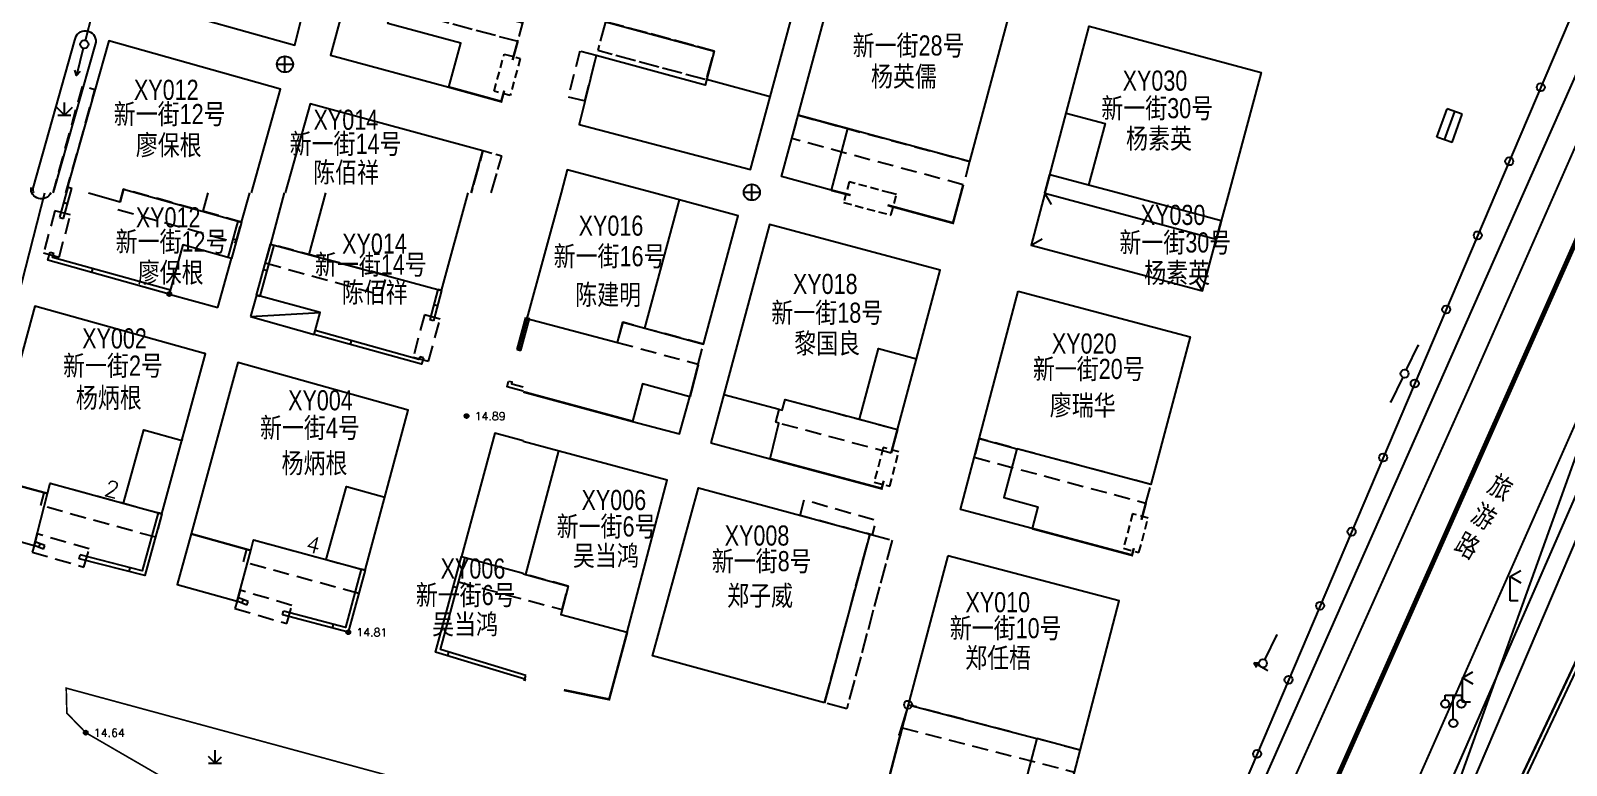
# Model space of a CAD drawing. Extents: x 396500 to 398250, y 1005980 to 1008200.
# Drawn here: x 396969.4 to 397064.8, y 1006164.4 to 1006210.1 of the extents above; entities that cross this region are included whole.
import ezdxf
from ezdxf.enums import TextEntityAlignment as Align

# ---------------------------------------------------------------- set-up
doc = ezdxf.new("R2010")
doc.units = 0
doc.header["$LTSCALE"] = 0.5
for name, pattern in [('X32', [1.5, 1, -0.5]), ('X39', [3, 2.5, -0.5]), ('X5', [3, 2, -1]), ('XX010', [10000, 0, -10000]), ('XX21', [3, 2, -1])]:
    doc.linetypes.add(name, pattern=pattern)
doc.layers.get('0').update_dxf_attribs({"linetype": 'CONTINUOUS'})
for name, color, linetype in [('21', 6, 'CONTINUOUS'), ('24', 2, 'CONTINUOUS'), ('44', 9, 'CONTINUOUS'), ('51', 2, 'CONTINUOUS'), ('95', 3, 'CONTINUOUS'), ('DLDW', 11, 'CONTINUOUS'), ('DLSS', 4, 'CONTINUOUS'), ('DMTZ', 3, 'CONTINUOUS'), ('ELEVATION', 7, 'CONTINUOUS'), ('GXYZ', 2, 'CONTINUOUS'), ('JMD', 6, 'CONTINUOUS'), ('ZBTZ', 3, 'CONTINUOUS'), ('权属人', 160, 'CONTINUOUS'), ('用地红线', 1, 'CONTINUOUS'), ('编号', 90, 'CONTINUOUS'), ('门牌号', 1, 'CONTINUOUS')]:
    doc.layers.add(name, color=color, linetype=linetype)
doc.layers.add('ASSIST', color=7, linetype='CONTINUOUS', plot=False)
doc.styles.get("Standard").update_dxf_attribs({"font": 'rs.shx', "bigfont": 'hztxt.shx'})
doc.styles.add('细等线', font='txt.shx', dxfattribs={"bigfont": 'ht.shx'})
doc.styles.add('细等线体', font='长等线体_0.TTF', dxfattribs={"width": 0.8})
doc.linetypes.add('10422', pattern='A,2,[150,AAA.SHX,S=1,R=0,X=0,Y=1],2,[177,AAA.SHX,S=1,R=0,X=0,Y=0.8],1e-09', length=4)
doc.linetypes.add('1161', pattern='A,0,[149,AAA.SHX,S=0.15,R=0,X=0,Y=0],-1.6', length=1.6)
doc.linetypes.add('443', pattern='A,5,[169,AAA.SHX,S=0.83,R=0,X=0,Y=0],5', length=10)

# ---------------------------------------------------------------- blocks, each defined once
blk = doc.blocks.new('gc043')
for p, q in [((-1, 0), (1, 0)), ((0, -1), (0, 1))]:
    blk.add_line(p, q)
blk.add_circle((0, 0), 1)
blk = doc.blocks.new('gc013c')
at = {"linetype": 'Continuous'}
blk.add_line((0.5, 0), (4, 0), dxfattribs=at)
at = {"linetype": 'Continuous', "const_width": 0.15, "flags": 128}
blk.add_lwpolyline([(3.775, 0, 1), (3.925, 0, 1)], format="xyb", close=True, dxfattribs=at)
blk = doc.blocks.new('gc170')
at = {"linetype": 'Continuous'}
blk.add_circle((0, 0), 0.5, dxfattribs=at)
blk = doc.blocks.new('gc232')
for p, q in [((0.5, 1), (0.5, -1)), ((0.5, -1), (0.19, -0.46)), ((0.5, -1), (0.81, -0.46))]:
    blk.add_line(p, q)
blk.add_circle((0, 0), 0.5)
blk = doc.blocks.new('gc097')
for p, q in [((-1, 2.9), (-1, 3.5)), ((-1, 3.5), (1, 3.5)), ((0, 0.5), (0, 3.5)), ((1, 3.5), (1, 2.9))]:
    blk.add_line(p, q)
for centre in [(-1, 2.4), (1, 2.4), (0, 0)]:
    blk.add_circle(centre, 0.5)
blk = doc.blocks.new('gc052')
for p, q in [((0, 3), (1.3, 3.75)), ((0, 3), (1.3, 2.25)), ((0, 0), (0, 3)), ((1, 0), (0, 0))]:
    blk.add_line(p, q)
blk = doc.blocks.new('gc013b')
at = {"linetype": 'Continuous'}
blk.add_line((0.5, 0), (4, 0), dxfattribs=at)
at = {"linetype": 'Continuous', "flags": 128}
blk.add_lwpolyline([(3.39, 0.35), (4, 0), (3.39, -0.35)], dxfattribs=at)
blk = doc.blocks.new('gc124')
for p, q in [((-1, 1), (0, 0)), ((-0.8, 0), (0.8, 0)), ((0, 0), (0, 1.6)), ((0, 0), (1, 1))]:
    blk.add_line(p, q)
blk = doc.blocks.new('B954')
at = {"linetype": 'Continuous'}
for p, q in [((0, 0), (-0.8, 0.8)), ((-0.8, 0), (0.8, 0)), ((0, 0), (0, 1.6)), ((0, 0), (0.8, 0.8))]:
    blk.add_line(p, q, dxfattribs=at)
blk = doc.blocks.new('B8211')
blk.add_hatch(color=256).paths.add_polyline_path([(0.25, 0, 1), (-0.25, 0, 1)])
blk.add_circle((0, 0), 0.25)

msp = doc.modelspace()

# ---------------------------------------------------------------- linework, layer by layer
at = {"layer": '21', "color": 6, "linetype": 'Continuous'}
for points in [[(396972.992, 1006200), (396974.961, 1006199.452), (396975.176, 1006200.227), (396982.51, 1006198.187), (396983.018, 1006200)], [(396980.419, 1006200), (396980.101, 1006198.857)], [(396985.158, 1006200), (396984.296, 1006196.821), (396994.933, 1006193.935), (396996.571, 1006200)], [(396986.708, 1006196.167), (396987.743, 1006200)], [(396983.06, 1006192.318), (396987.383, 1006192.561)], [(396975.169, 1006180.729), (396976.437, 1006185.272), (396978.807, 1006184.61)], [(397000, 1006184.602), (396998.242, 1006185.073), (396996.165, 1006177.407), (397000, 1006176.376)], [(396987.763, 1006177.223), (396989.031, 1006181.766), (396991.401, 1006181.104)]]:
    msp.add_lwpolyline(points, dxfattribs=at)
at = {"layer": '21', "color": 6, "linetype": 'XX21'}
msp.add_lwpolyline([(396974.825, 1006198.964), (396982.152, 1006196.926), (396982.51, 1006198.187), (396975.176, 1006200.227), (396974.961, 1006199.452)], dxfattribs=at)
for points in [[(396984.296, 1006196.821), (396983.977, 1006195.645), (396991.177, 1006193.656), (396991.505, 1006194.865)], [(396977.555, 1006180.073), (396977.169, 1006178.606), (396970.026, 1006180.581), (396970.247, 1006181.376), (396970.445, 1006181.323), (396970.62, 1006181.963)], [(396990.175, 1006176.567), (396989.79, 1006175.118), (396982.62, 1006177.076), (396982.839, 1006177.862), (396983.071, 1006177.797), (396983.249, 1006178.451)]]:
    msp.add_lwpolyline(points, close=True, dxfattribs=at)
at = {"layer": '21', "color": 6, "linetype": 'Continuous'}
for points in [[(396981.024, 1006192.885), (396981.876, 1006195.928), (396978.865, 1006196.766), (396978.016, 1006193.716)], [(396983.06, 1006192.318), (396987.005, 1006191.213), (396987.383, 1006192.561), (396983.425, 1006193.647)], [(396977.555, 1006180.073), (396980.267, 1006190.012), (396969.668, 1006192.956), (396966.769, 1006182.32), (396970.445, 1006181.323), (396970.62, 1006181.963)], [(396990.175, 1006176.567), (396992.861, 1006186.507), (396982.275, 1006189.462), (396979.382, 1006178.823), (396983.071, 1006177.797), (396983.249, 1006178.451)], [(396966.769, 1006182.32), (396965.861, 1006179.149), (396969.632, 1006178.091), (396970.445, 1006181.323)], [(396979.382, 1006178.823), (396978.504, 1006175.68), (396982.228, 1006174.633), (396983.071, 1006177.797)]]:
    msp.add_lwpolyline(points, close=True, dxfattribs=at)
at = {"layer": '21', "color": 6, "linetype": 'XX010'}
for points in [[(396980.267, 1006190.012), (396969.681, 1006192.967), (396966.769, 1006182.32), (396970.445, 1006181.323), (396970.655, 1006181.956), (396975.169, 1006180.729), (396976.437, 1006185.272), (396978.807, 1006184.61)], [(396992.861, 1006186.507), (396982.275, 1006189.462), (396979.382, 1006178.823), (396983.071, 1006177.797), (396983.249, 1006178.451), (396987.763, 1006177.223), (396989.031, 1006181.766), (396991.401, 1006181.104)]]:
    msp.add_lwpolyline(points, close=True, dxfattribs=at)
at = {"layer": '24', "color": 2, "linetype": 'Continuous'}
for points in [[(396971.208, 1006198.467), (396971.732, 1006200.351)], [(396971.439, 1006198.402), (396971.963, 1006200.286)], [(396971.732, 1006200.351), (396971.963, 1006200.286)], [(396971.47, 1006199.409), (396971.701, 1006199.344)], [(396971.208, 1006198.467), (396971.439, 1006198.402)], [(396982.278, 1006198.251), (396981.645, 1006195.992)], [(396982.51, 1006198.187), (396981.876, 1006195.928)], [(396982.51, 1006198.187), (396982.278, 1006198.251)], [(396982.193, 1006197.057), (396981.962, 1006197.122)], [(396983.425, 1006193.647), (396984.296, 1006196.821)], [(396984.296, 1006196.821), (396984.527, 1006196.758)], [(396978.016, 1006193.716), (396970.471, 1006195.82), (396970.616, 1006196.318)], [(396970.616, 1006196.318), (396970.847, 1006196.251)], [(396978.081, 1006193.947), (396970.769, 1006195.986), (396970.847, 1006196.251)], [(396981.876, 1006195.928), (396981.645, 1006195.992)], [(396983.656, 1006193.584), (396984.527, 1006196.758)], [(396973.2, 1006195.059), (396973.264, 1006195.29)], [(396983.86, 1006195.234), (396984.092, 1006195.171)], [(396994.701, 1006193.996), (396994.202, 1006192.112)], [(396994.933, 1006193.935), (396994.701, 1006193.996)], [(396978.016, 1006193.716), (396978.081, 1006193.947)], [(396983.425, 1006193.647), (396983.656, 1006193.584)], [(396994.933, 1006193.935), (396994.434, 1006192.051)], [(396994.684, 1006192.993), (396994.452, 1006193.054)], [(396994.434, 1006192.051), (396994.202, 1006192.112)], [(396999.619, 1006190.28), (396999.619, 1006190.28), (397000.153, 1006192.259)], [(396999.85, 1006190.218), (397000.385, 1006192.197)], [(397000.153, 1006192.259), (397000.385, 1006192.197)], [(396987.005, 1006191.213), (396987.07, 1006191.444)], [(396993.807, 1006189.755), (396993.685, 1006189.359), (396987.005, 1006191.213)], [(396993.577, 1006189.825), (396993.525, 1006189.653), (396987.07, 1006191.444)], [(396989.266, 1006190.586), (396989.33, 1006190.817)], [(396999.619, 1006190.28), (396999.85, 1006190.218)], [(396999.619, 1006190.28), (396999.85, 1006190.218)], [(396993.807, 1006189.755), (396993.577, 1006189.825)], [(397000, 1006187.685), (396999.008, 1006187.953), (396999.075, 1006188.302)], [(396999.075, 1006188.302), (396999.311, 1006188.257)], [(397000, 1006187.934), (396999.286, 1006188.127), (396999.311, 1006188.257)], [(396977.555, 1006180.073), (396976.506, 1006176.228), (396972.413, 1006177.275)], [(396977.324, 1006180.136), (396976.337, 1006176.519), (396972.472, 1006177.508)], [(396977.555, 1006180.073), (396977.324, 1006180.136)], [(396969.632, 1006178.091), (396969.719, 1006178.315)], [(396970.202, 1006177.871), (396969.632, 1006178.091)], [(396970.289, 1006178.094), (396969.719, 1006178.315)], [(396969.917, 1006177.981), (396970.004, 1006178.205)], [(396970.202, 1006177.871), (396970.289, 1006178.094)], [(396972.413, 1006177.275), (396972.472, 1006177.508)], [(397000.091, 1006169.798), (396994.558, 1006171.474), (396996.165, 1006177.407)], [(397000.16, 1006170.028), (396994.851, 1006171.636), (396996.397, 1006177.344)], [(396996.165, 1006177.407), (396996.397, 1006177.344)], [(396975.523, 1006176.479), (396975.582, 1006176.712)], [(396990.175, 1006176.567), (396989.132, 1006172.712), (396985.053, 1006173.781)], [(396989.943, 1006176.63), (396988.963, 1006173.004), (396985.114, 1006174.013)], [(396990.175, 1006176.567), (396989.943, 1006176.63)], [(396995.661, 1006175.546), (396995.893, 1006175.483)], [(396982.228, 1006174.633), (396982.314, 1006174.857)], [(396982.831, 1006174.401), (396982.228, 1006174.633)], [(396982.917, 1006174.625), (396982.314, 1006174.857)], [(396982.529, 1006174.517), (396982.615, 1006174.741)], [(396982.831, 1006174.401), (396982.917, 1006174.625)], [(396985.053, 1006173.781), (396985.114, 1006174.013)], [(396988.159, 1006172.967), (396988.22, 1006173.199)], [(396995.306, 1006171.248), (396995.375, 1006171.477)], [(397000.091, 1006169.798), (397000.16, 1006170.028)]]:
    msp.add_lwpolyline(points, dxfattribs=at)
at = {"layer": '24', "color": 2, "linetype": 'XX21'}
for points in [[(396970.914, 1006198.889), (396970.202, 1006196.267), (396971.169, 1006196.009), (396971.879, 1006198.627)], [(396993.869, 1006192.424), (396993.158, 1006189.802), (396994.124, 1006189.544), (396994.835, 1006192.162)], [(396969.634, 1006178.138), (396969.494, 1006177.69), (396972.713, 1006176.758), (396973.038, 1006177.881), (396969.816, 1006178.822)], [(396982.228, 1006174.633), (396982.088, 1006174.185), (396985.307, 1006173.252), (396985.632, 1006174.375), (396982.41, 1006175.316)]]:
    msp.add_lwpolyline(points, close=True, dxfattribs=at)
at = {"layer": '44', "color": 9, "linetype": 'Continuous', "const_width": 0.1}
msp.add_lwpolyline([(397000, 1006150.727), (396972.827, 1006166.472), (396971.651, 1006167.687), (396971.614, 1006169.239), (397000, 1006161.533)], dxfattribs=at)
at = {"layer": '51', "color": 2, "linetype": 'Continuous'}
msp.add_lwpolyline([(396968.627, 1006193.524), (396970.283, 1006200)], dxfattribs=at)
at = {"layer": '95', "color": 3, "linetype": 'Continuous'}
msp.add_lwpolyline([(396970.659, 1006200, -0.846931), (396969.427, 1006200.335)], format="xyb", dxfattribs=at)
at = {"layer": 'ASSIST', "linetype": 'Continuous', "flags": 128}
for points in [[(397076.396, 1006254.364), (397075.329, 1006241.507), (397074.075, 1006235.675), (397071.028, 1006224.946), (397060.411, 1006200)], [(397057.696, 1006203.124), (397058.326, 1006204.89)], [(397060.411, 1006200), (397039.698, 1006151.336)], [(397043.59, 1006123.001), (397065.397, 1006183.664)]]:
    msp.add_lwpolyline(points, dxfattribs=at)
at = {"layer": 'ASSIST', "linetype": '1161', "flags": 128}
msp.add_lwpolyline([(397082.486, 1006191.48), (397081.703, 1006187.555), (397071.861, 1006184.038), (397057.823, 1006154.313), (397067.259, 1006149.857), (397067.104, 1006149.532), (397069.053, 1006148.185), (397068.813, 1006147.755), (397070.732, 1006146.415), (397070.792, 1006146.735), (397071.041, 1006148.312), (397071.163, 1006149.668), (397071.188, 1006150.837), (397071.144, 1006151.851), (397071.06, 1006152.745), (397070.967, 1006153.552), (397070.892, 1006154.305), (397070.866, 1006155.037), (397070.912, 1006155.776), (397071.03, 1006156.517), (397071.216, 1006157.25), (397071.463, 1006157.964), (397071.767, 1006158.65), (397072.123, 1006159.296), (397072.525, 1006159.892), (397072.969, 1006160.428), (397073.447, 1006160.897), (397073.948, 1006161.308), (397074.458, 1006161.677), (397074.966, 1006162.016), (397075.458, 1006162.339), (397075.92, 1006162.662), (397076.34, 1006162.997), (397076.705, 1006163.358), (397077.006, 1006163.756), (397077.25, 1006164.189), (397077.45, 1006164.652), (397077.617, 1006165.138), (397077.764, 1006165.643), (397077.903, 1006166.16), (397078.045, 1006166.685), (397078.203, 1006167.213), (397078.386, 1006167.737), (397078.593, 1006168.258), (397078.822, 1006168.776), (397079.07, 1006169.292), (397079.333, 1006169.805), (397079.61, 1006170.315), (397079.896, 1006170.823), (397080.19, 1006171.33), (397080.489, 1006171.835), (397080.794, 1006172.336), (397081.107, 1006172.832), (397081.43, 1006173.322), (397081.766, 1006173.803), (397082.116, 1006174.274), (397082.482, 1006174.733), (397082.866, 1006175.179), (397083.269, 1006175.611), (397083.684, 1006176.029), (397084.103, 1006176.437), (397084.518, 1006176.836), (397084.921, 1006177.228), (397085.304, 1006177.615), (397085.659, 1006178), (397085.977, 1006178.385), (397086.254, 1006178.771), (397086.498, 1006179.162), (397086.722, 1006179.558), (397086.936, 1006179.964), (397087.153, 1006180.38), (397087.384, 1006180.809), (397087.641, 1006181.253), (397087.936, 1006181.715), (397088.278, 1006182.201), (397088.669, 1006182.733), (397089.107, 1006183.335), (397089.591, 1006184.034), (397090.12, 1006184.855), (397090.693, 1006185.823), (397091.309, 1006186.965), (397091.966, 1006188.305)], close=True, dxfattribs=at)
at = {"layer": 'DLDW', "color": 11, "linetype": 'Continuous'}
for p, q in [((397056.754, 1006203.461), (397057.385, 1006205.226)), ((397057.225, 1006203.293), (397057.856, 1006205.058)), ((397058.326, 1006204.89), (397057.385, 1006205.226)), ((397057.696, 1006203.124), (397056.754, 1006203.461))]:
    msp.add_line(p, q, dxfattribs=at)
at = {"layer": 'DLSS', "linetype": 'Continuous', "lineweight": 0, "const_width": 0.125, "flags": 128}
for points in [[(397093.721, 1006400), (397092.873, 1006397.854), (397077.528, 1006358.975), (397076.769, 1006356.881), (397075.908, 1006354.641), (397074.346, 1006350.048), (397073.755, 1006348.35), (397072.947, 1006345.504), (397071.861, 1006340.645), (397071.136, 1006336.838), (397070.487, 1006331.986), (397070.015, 1006324.103), (397069.879, 1006317.615), (397071.6, 1006302.715), (397074.25, 1006287.602), (397076.076, 1006277.251), (397078.254, 1006264.153), (397078.715, 1006258.007), (397078.673, 1006249.29), (397078.007, 1006241.267), (397074.963, 1006226.534), (397072.859, 1006220.674), (397067.87, 1006208.596), (397064.084, 1006200)], [(397064.084, 1006200), (397058.704, 1006187.785), (397038.722, 1006143.161), (397035.371, 1006139.183), (397030.564, 1006138.306), (397024.404, 1006141.047), (397022.874, 1006138.323)]]:
    msp.add_lwpolyline(points, dxfattribs=at)
at = {"layer": 'DLSS', "linetype": 'Continuous', "const_width": 0.125, "elevation": -27.346, "flags": 128}
msp.add_lwpolyline([(397038.67, 1006123.873), (397039.84, 1006127.808), (397047.274, 1006144.801), (397067.698, 1006190.967), (397068.371, 1006191.519), (397082.253, 1006191.59)], dxfattribs=at)
at = {"layer": 'DMTZ', "linetype": '10422'}
for points in [[(397072.136, 1006222.601), (397062.139, 1006200)], [(397062.139, 1006200), (397035.295, 1006139.31)]]:
    msp.add_lwpolyline(points, dxfattribs=at)
at = {"layer": 'DMTZ', "linetype": '10422', "elevation": -27.346}
msp.add_lwpolyline([(397066.202, 1006183.135), (397042.342, 1006128.496), (397043.798, 1006127.76), (397067.108, 1006182.423)], close=True, dxfattribs=at)
at = {"layer": 'JMD', "linetype": 'Continuous'}
for p, q in [((397032.393, 1006199.97), (397032.794, 1006199.278)), ((397031.54, 1006196.751), (397032.232, 1006197.153)), ((397042.186, 1006193.907), (397041.786, 1006194.6))]:
    msp.add_line(p, q, dxfattribs=at)
at = {"layer": 'JMD', "linetype": 'Continuous', "flags": 128}
for points in [[(396976.57, 1006217.535), (396981.356, 1006216.243), (396981.117, 1006215.354), (396984.008, 1006214.581), (396983.24, 1006211.711), (396980.346, 1006212.499), (396979.895, 1006210.829), (396985.82, 1006209.178), (396989.175, 1006222.798), (396978.779, 1006225.578)], [(397017.79, 1006215.017), (397007.121, 1006217.907), (397005.115, 1006210.625), (397011.864, 1006208.801), (397011.296, 1006206.699), (397004.538, 1006208.526), (397003.469, 1006204.245), (397014.124, 1006201.453)], [(397017.073, 1006204.817), (397019.682, 1006214.511), (397030.333, 1006211.655), (397027.721, 1006201.951)], [(397019.123, 1006200.165), (397016.048, 1006201.01), (397017.073, 1006204.817), (397020.148, 1006203.989)], [(397043.046, 1006197.109), (397032.393, 1006199.97), (397031.54, 1006196.751), (397042.186, 1006193.907)], [(397011.65, 1006184.478), (397015.332, 1006183.485), (397015.883, 1006185.698), (397015.682, 1006185.752), (397015.895, 1006186.555), (397016.084, 1006186.505), (397016.263, 1006187.173), (397020.893, 1006185.934), (397023.246, 1006185.304), (397024.426, 1006189.693), (397025.906, 1006195.197), (397015.305, 1006198.036)], [(397030.747, 1006193.901), (397041.426, 1006191.054), (397038.983, 1006181.892), (397030.662, 1006184.111), (397029.851, 1006181.069), (397031.967, 1006180.505), (397031.606, 1006179.152), (397027.154, 1006180.337)], [(397010.357, 1006187.337), (397007.411, 1006188.133), (397006.783, 1006185.808), (397009.708, 1006185.026)], [(397018.719, 1006168.327), (397008.033, 1006171.235), (397010.877, 1006181.679), (397021.536, 1006178.792)], [(397026.365, 1006177.461), (397023.908, 1006168.209), (397031.896, 1006166.1), (397030.737, 1006161.711), (397033.463, 1006160.987), (397037.009, 1006174.652)]]:
    msp.add_lwpolyline(points, close=True, dxfattribs=at)
for points in [[(397000, 1006219.846), (396991.693, 1006222.124), (396988.029, 1006208.552), (396995.384, 1006206.567), (396996.119, 1006209.289), (396991.581, 1006210.514), (396992.03, 1006212.176), (396992.657, 1006212.006), (396993.147, 1006213.82), (396994.552, 1006213.441), (396994.193, 1006212.131), (396999.973, 1006210.57), (397000, 1006210.667)], [(397036.909, 1006200), (397035.115, 1006200.482), (397032.701, 1006201.13), (397033.714, 1006204.955), (397035.146, 1006210.36), (397045.83, 1006207.475), (397043.823, 1006200)], [(396983.112, 1006200), (396984.928, 1006206.437), (396974.256, 1006209.438), (396971.594, 1006200)], [(397015.344, 1006205.965), (397011.386, 1006207.034)], [(396996.763, 1006200), (396997.498, 1006202.612), (396986.772, 1006205.535), (396985.215, 1006200)], [(397033.714, 1006204.955), (397036.141, 1006204.303), (397035.115, 1006200.482)], [(397008.082, 1006200), (397002.736, 1006201.44), (397002.346, 1006200)], [(397002.346, 1006200), (397000.231, 1006192.195), (397005.847, 1006190.711), (397006.185, 1006191.959), (397011.196, 1006190.602), (397013.352, 1006198.58), (397008.082, 1006200)], [(397043.823, 1006200), (397043.358, 1006198.268), (397036.909, 1006200)], [(397009.69, 1006199.567), (397007.53, 1006191.595)], [(397020.893, 1006185.934), (397022.068, 1006190.324), (397024.426, 1006189.693)], [(397015.895, 1006186.555), (397012.46, 1006187.465)], [(397000, 1006176.333), (397002.796, 1006175.581), (397002.327, 1006173.813), (397006.458, 1006172.71), (397008.939, 1006182.164), (397000, 1006184.559)], [(397028.319, 1006184.735), (397030.662, 1006184.111)], [(397002.197, 1006183.97), (397000.141, 1006176.295)], [(397034.589, 1006165.389), (397031.896, 1006166.1)]]:
    msp.add_lwpolyline(points, dxfattribs=at)
at = {"layer": 'JMD', "linetype": 'X39', "flags": 128}
for points in [[(396994.193, 1006212.131), (396993.88, 1006210.973), (396999.657, 1006209.413), (396999.973, 1006210.57)], [(397005.115, 1006210.625), (397004.629, 1006208.86), (397011.386, 1006207.034), (397011.864, 1006208.801)]]:
    msp.add_lwpolyline(points, close=True, dxfattribs=at)
at = {"layer": 'JMD', "color": 6, "linetype": '443', "const_width": 0.15, "flags": 128}
for points in [[(396999.338, 1006208.248), (396999.657, 1006209.413)], [(396995.384, 1006206.567), (396998.634, 1006205.673), (396998.819, 1006206.348)], [(397032.701, 1006201.13), (397032.393, 1006199.97)], [(397019.123, 1006200.165), (397020.333, 1006199.859)], [(397019.123, 1006200.165), (397020.333, 1006199.859)], [(397022.629, 1006199.233), (397026.692, 1006198.127), (397027.196, 1006200)], [(397027.196, 1006200), (397027.331, 1006200.503)], [(397032.401, 1006200), (397032.393, 1006199.97)], [(397043.046, 1006197.109), (397043.358, 1006198.268)], [(397000.231, 1006192.195), (396999.696, 1006190.216)], [(397010.357, 1006187.337), (397010.875, 1006189.353)], [(397000, 1006187.642), (397006.783, 1006185.808)], [(397022.852, 1006183.836), (397023.246, 1006185.304)], [(397015.332, 1006183.485), (397022.26, 1006181.634), (397022.389, 1006182.117)], [(397038.397, 1006179.692), (397038.674, 1006180.733)], [(397031.606, 1006179.152), (397037.811, 1006177.496), (397037.927, 1006177.931)], [(397002.524, 1006169.118), (397005.335, 1006168.539), (397006.458, 1006172.71)], [(397000, 1006169.785), (397000.17, 1006169.734)], [(397023.532, 1006166.769), (397022.764, 1006163.828), (397026.847, 1006162.743)]]:
    msp.add_lwpolyline(points, dxfattribs=at)
at = {"layer": 'JMD', "linetype": 'X32'}
for points in [[(396999.186, 1006206.045), (396998.192, 1006206.317), (396998.823, 1006208.624), (396999.817, 1006208.352)], [(397022.364, 1006184.178), (397021.794, 1006182.041), (397022.76, 1006181.783), (397023.33, 1006183.921)], [(397037.85, 1006180.063), (397037.28, 1006177.926), (397038.246, 1006177.668), (397038.817, 1006179.805)]]:
    msp.add_lwpolyline(points, close=True, dxfattribs=at)
at = {"layer": 'JMD', "linetype": 'X5'}
for points in [[(397004.538, 1006208.526), (397003.516, 1006208.802), (397002.798, 1006205.971), (397003.835, 1006205.712)], [(397027.721, 1006201.951), (397027.331, 1006200.503), (397016.683, 1006203.368), (397017.073, 1006204.817)], [(397005.847, 1006190.711), (397010.875, 1006189.353), (397011.196, 1006190.602), (397006.185, 1006191.959)], [(397023.246, 1006185.304), (397022.852, 1006183.836), (397015.682, 1006185.752), (397015.895, 1006186.555), (397016.084, 1006186.505), (397016.263, 1006187.173)], [(397028.319, 1006184.735), (397028.012, 1006183.575), (397038.674, 1006180.733), (397038.983, 1006181.892)], [(397023.908, 1006168.209), (397023.532, 1006166.769), (397034.241, 1006164.028), (397034.589, 1006165.389)]]:
    msp.add_lwpolyline(points, close=True, dxfattribs=at)
at = {"layer": 'JMD', "linetype": 'X5', "elevation": -16.566, "flags": 128}
msp.add_lwpolyline([(396971.594, 1006200), (396973.399, 1006206.401), (396972.602, 1006206.626), (396970.773, 1006200)], dxfattribs=at)
at = {"layer": 'JMD', "linetype": 'X39', "flags": 128}
msp.add_lwpolyline([(396998.017, 1006200), (396998.66, 1006202.286), (396997.498, 1006202.612), (396996.763, 1006200)], dxfattribs=at)
at = {"layer": 'JMD', "linetype": 'X32'}
for points in [[(397022.783, 1006200), (397020.243, 1006200.684), (397020.059, 1006200)], [(397020.059, 1006200), (397019.899, 1006199.405), (397022.842, 1006198.613), (397023.186, 1006199.892), (397022.783, 1006200)]]:
    msp.add_lwpolyline(points, dxfattribs=at)
at = {"layer": 'JMD', "color": 6, "linetype": '443', "const_width": 0.15, "elevation": -27.346, "flags": 128}
msp.add_lwpolyline([(397081.485, 1006187.743), (397071.679, 1006184.238), (397057.597, 1006154.42)], dxfattribs=at)
at = {"layer": 'JMD', "linetype": 'X5', "flags": 128}
msp.add_lwpolyline([(397017.196, 1006179.967), (397017.459, 1006180.936), (397021.919, 1006179.665), (397021.673, 1006178.755)], close=True, dxfattribs=at)
at = {"layer": 'JMD', "linetype": 'X39'}
msp.add_lwpolyline([(397021.536, 1006178.792), (397022.911, 1006178.422), (397020.094, 1006167.957), (397018.719, 1006168.327)], close=True, dxfattribs=at)
at = {"layer": 'JMD', "linetype": 'X5'}
msp.add_lwpolyline([(396995.988, 1006175.836), (397002.408, 1006174.116), (397002.796, 1006175.581), (397000, 1006176.333)], dxfattribs=at)
at = {"layer": 'ZBTZ', "linetype": '1161'}
msp.add_lwpolyline([(396969.594, 1006200, -0.113712), (396969.557, 1006200.288), (396972.157, 1006209.487, -1), (396973.445, 1006209.358), (396970.846, 1006200.159, -0.063219), (396970.809, 1006200, -0.063219)], format="xyb", dxfattribs=at)
at = {"layer": '用地红线', "linetype": 'Continuous', "const_width": 0.3, "flags": 128}
msp.add_lwpolyline([(397271.322, 1006673.857), (397185.657, 1006354.399), (397168.5, 1006359), (397138, 1006287.5), (397082.144, 1006234.663), (397047.451, 1006156.692, -0.306075), (397015.156, 1006147.481), (396845.453, 1006202.772, -0.414213), (396835.837, 1006221.681), (396896.967, 1006409.306, -0.090189), (397228.694, 1007024.028)], format="xyb", dxfattribs=at)

# ---------------------------------------------------------------- block references
at = {"layer": '95', "color": 3, "linetype": 'Continuous', "xscale": 0.500000000019125, "yscale": 0.5, "zscale": 0.5, "rotation": 359.7518714719193}
msp.add_blockref('B954', (396980.857, 1006164.583), dxfattribs=at)
at = {"layer": 'DLDW', "linetype": 'Continuous', "xscale": 0.5000000000004171, "yscale": 0.4999999999999624, "zscale": 0.5}
msp.add_blockref('gc097', (397057.77, 1006167.062, -12.652), dxfattribs=at)
at = {"layer": 'DLSS', "linetype": 'Continuous', "xscale": 0.5000000000004171, "yscale": 0.4999999999999624, "zscale": 0.5}
for p in [(397061.306, 1006174.662, -12.539), (397058.333, 1006168.375, -12.566)]:
    msp.add_blockref('gc052', p, dxfattribs=at)
at = {"layer": 'ELEVATION', "color": 42, "xscale": 0.500000000019125, "yscale": 0.5, "zscale": 0.5, "rotation": 359.7518714719193}
for p in [(396978.016, 1006193.716, 14.69), (396996.479, 1006186.137, 14.89), (396989.132, 1006172.712, 14.81), (396972.827, 1006166.472, 14.64)]:
    msp.add_blockref('B8211', p, dxfattribs=at)
at = {"layer": 'GXYZ', "linetype": 'Continuous', "yscale": 0.5}
for name, p, xscale, rotation in [('gc013b', (396972.737, 1006209.227), 0.4999999999999999, 75.34262757427766), ('gc013b', (396972.737, 1006209.227), 0.4999999999999998, 255.6561218620378), ('gc013c', (397054.739, 1006188.769), 0.4999999999999999, 64.02138968064497), ('gc013c', (397054.739, 1006188.769), 0.5, 243.9492249107766), ('gc013c', (397045.946, 1006170.78), 0.5, 63.94922491077659), ('gc013c', (397023.908, 1006168.209), 0.5, 253.4546757794536), ('gc013c', (397023.908, 1006168.209), 0.5, 255.892425451784)]:
    msp.add_blockref(name, p, dxfattribs=dict(at, xscale=xscale, rotation=rotation))
at = {"layer": 'GXYZ', "linetype": 'Continuous', "xscale": 0.5, "yscale": 0.5}
for p in [(396972.737, 1006209.227), (397054.739, 1006188.769), (397045.946, 1006170.78), (397023.908, 1006168.209)]:
    msp.add_blockref('gc170', p, dxfattribs=at)
at = {"layer": 'GXYZ', "xscale": 0.5, "yscale": 0.5, "zscale": 0.5}
for p in [(396985.201, 1006207.988, 14.921), (397014.197, 1006200.038, 15.39), (397014.197, 1006200.038, 15.39)]:
    msp.add_blockref('gc043', p, dxfattribs=at)
at = {"layer": 'GXYZ', "linetype": 'Continuous', "xscale": 0.5, "yscale": 0.5, "zscale": 0.5, "rotation": 239.5959926250935}
msp.add_blockref('gc232', (397045.946, 1006170.78), dxfattribs=at)
at = {"layer": 'ZBTZ', "linetype": 'Continuous', "xscale": 0.5, "yscale": 0.5, "rotation": 246.9443376980552}
for p in [(397063.203, 1006206.561), (397061.245, 1006201.961), (397059.287, 1006197.36), (397057.329, 1006192.759), (397055.371, 1006188.159), (397053.413, 1006183.558), (397051.454, 1006178.958), (397049.496, 1006174.357), (397047.538, 1006169.756), (397045.58, 1006165.156)]:
    msp.add_blockref('gc170', p, dxfattribs=at)
at = {"layer": 'ZBTZ', "linetype": 'Continuous', "xscale": 0.5, "yscale": 0.5}
msp.add_blockref('gc124', (396971.501, 1006204.823), dxfattribs=at)

# ---------------------------------------------------------------- texts
at = {"color": 2}
for s, p in [('2', (396974.461, 1006181.598)), ('4', (396986.971, 1006178.142))]:
    msp.add_text(s, height=1, rotation=345.4278, dxfattribs=at).set_placement(p, align=Align.MIDDLE)
at = {"layer": 'DLSS', "linetype": 'Continuous', "insert": (397060.415, 1006182.599), "char_height": 1.25, "width": 1.35974, "attachment_point": 1, "rotation": 330.49317, "style": '细等线体'}
msp.add_mtext('旅游路', dxfattribs=at)
at = {"layer": 'ELEVATION', "color": 42, "style": '细等线'}
for s, p in [('14.89', (396996.977, 1006185.885, 14.89)), ('14.81', (396989.631, 1006172.459, 14.81)), ('14.64', (396973.326, 1006166.22, 14.64))]:
    msp.add_text(s, height=0.5, rotation=359.75187, dxfattribs=at).set_placement(p)
at = {"layer": '权属人', "linetype": 'Continuous', "char_height": 1.25, "attachment_point": 1, "style": '细等线体'}
for s, insert, own_width in [('杨英儒', (397021.598, 1006207.863), 6.67317), ('廖保根', (396975.933, 1006203.597), 4.11061), ('杨素英', (397037.444, 1006204.002), 5.17651), ('陈佰祥', (396986.948, 1006201.901), 5.11758), ('廖保根', (396976.051, 1006195.676), 4.11061), ('杨素英', (397038.567, 1006195.661), 5.17651), ('陈佰祥', (396988.728, 1006194.443), 5.11758), ('陈建明', (397003.226, 1006194.299), 5.58079), ('黎国良', (397016.835, 1006191.282), 4.72036), ('杨炳根', (396972.213, 1006187.907), 4.9742), ('廖瑞华', (397032.703, 1006187.432), 5.5838), ('杨炳根', (396984.985, 1006183.838), 4.69349), ('吴当鸿', (397003.091, 1006178.094), 5.5268), ('郑子威', (397012.662, 1006175.613), 4.46098), ('吴当鸿', (396994.341, 1006173.835), 5.5268), ('郑任梧', (397027.449, 1006171.75), 4.9015)]:
    msp.add_mtext_dynamic_manual_height_columns(s, width=1.00179, gutter_width=1, heights=[0], dxfattribs=dict(at, insert=insert)).dxf.set("width", own_width)
at = {"layer": '编号', "linetype": 'Continuous', "char_height": 1.25, "attachment_point": 1, "style": '细等线体'}
for s, insert in [('XY030', (397037.231, 1006207.598)), ('XY012', (396975.82, 1006207.025)), ('XY014', (396986.976, 1006205.166)), ('XY012', (396975.937, 1006199.104)), ('XY030', (397038.354, 1006199.257)), ('XY016', (397003.444, 1006198.59)), ('XY014', (396988.754, 1006197.474)), ('XY018', (397016.749, 1006194.97)), ('XY002', (396972.604, 1006191.587)), ('XY020', (397032.836, 1006191.266)), ('XY004', (396985.394, 1006187.743)), ('XY006', (397003.621, 1006181.549)), ('XY008', (397012.513, 1006179.342)), ('XY006', (396994.871, 1006177.291)), ('XY010', (397027.466, 1006175.201))]:
    msp.add_mtext_dynamic_manual_height_columns(s, width=0.93234, gutter_width=1, heights=[0], dxfattribs=dict(at, insert=insert))
at = {"layer": '门牌号', "linetype": 'Continuous', "char_height": 1.25, "attachment_point": 1, "style": '细等线体'}
for s, insert in [('\\pt1.8;新一街28号', (397020.464, 1006209.779)), ('\\pt1.8;新一街12号', (396974.568, 1006205.522)), ('\\pt1.8;新一街30号', (397035.908, 1006205.886)), ('\\pt1.8;新一街14号', (396985.494, 1006203.673)), ('\\pt1.8;新一街12号', (396974.685, 1006197.601)), ('\\pt1.8;新一街16号', (397001.891, 1006196.692)), ('\\pt1.8;新一街30号', (397037.031, 1006197.546)), ('\\pt1.8;新一街14号', (396987.061, 1006196.172)), ('\\pt1.8;新一街18号', (397015.414, 1006193.184)), ('\\pt1.8;新一街2号', (396971.42, 1006189.895)), ('\\pt1.8;新一街20号', (397031.654, 1006189.689)), ('\\pt1.8;新一街4号', (396983.652, 1006186.033)), ('\\pt1.8;新一街6号', (397002.077, 1006179.907)), ('\\pt1.8;新一街8号', (397011.712, 1006177.751)), ('\\pt1.8;新一街6号', (396993.328, 1006175.648)), ('\\pt1.8;新一街10号', (397026.495, 1006173.59))]:
    msp.add_mtext_dynamic_manual_height_columns(s, width=9.87209, gutter_width=1, heights=[0.632], dxfattribs=dict(at, insert=insert))

doc.saveas('drawing.dxf')
